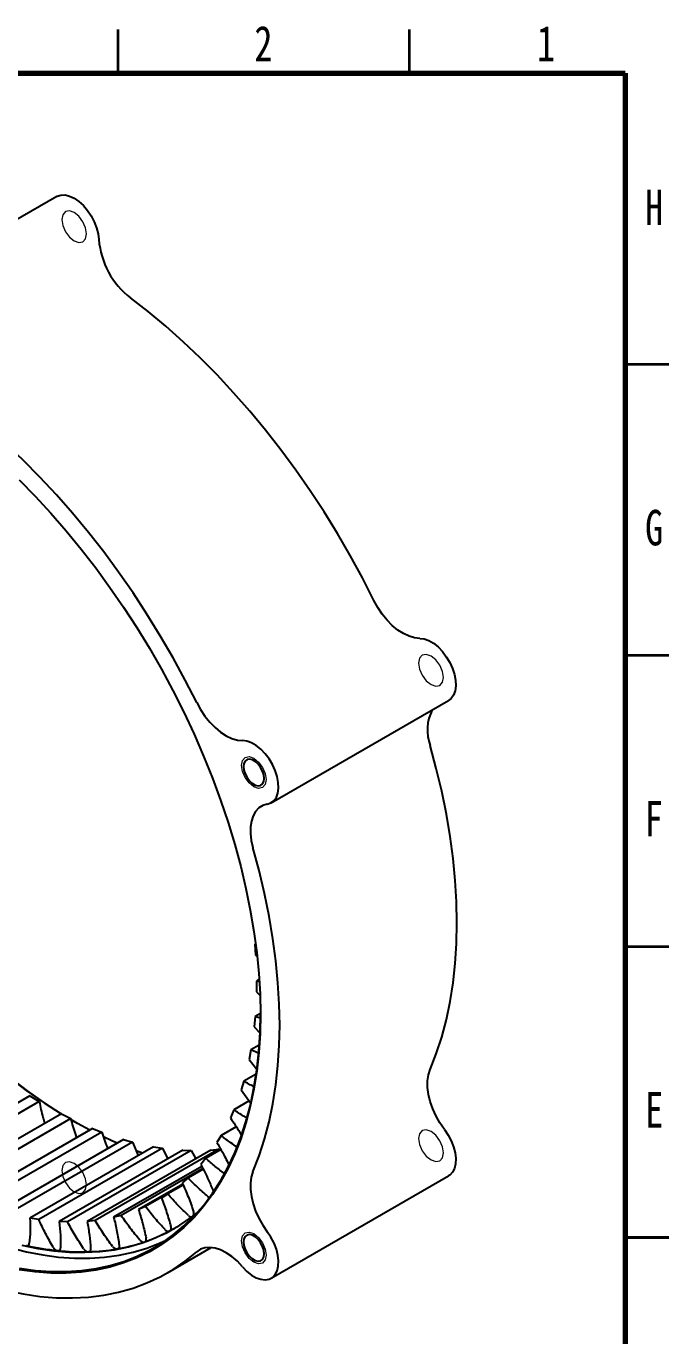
# Model space of a CAD drawing. Header units: millimetres. Extents: x 0 to 591, y 0 to 418.
# Drawn here: x 481.2 to 591.5, y 193.1 to 418 of the extents above; entities that cross this region are included whole.
import ezdxf

# ---------------------------------------------------------------- set-up
doc = ezdxf.new("R2010")
doc.units = ezdxf.units.MM
doc.styles.add('SLDTEXTSTYLE0', font='TXT', dxfattribs={"width": 0.75})

msp = doc.modelspace()

# ---------------------------------------------------------------- linework, layer by layer
at = {"color": 7, "linetype": 'Continuous', "lineweight": 35}
for p, q in [((497, 410), (497, 417.5)), ((547, 410), (547, 417.5)), ((584, 360), (591.5, 360)), ((584, 310), (591.5, 310)), ((584, 260), (591.5, 260)), ((591.5, 210), (584, 210)), ((584, 210), (591.5, 210))]:
    msp.add_line(p, q, dxfattribs=at)
at = {"color": 7, "linetype": 'Continuous', "lineweight": 70}
for p, q in [((10, 410), (584, 410)), ((584, 410), (584, 10))]:
    msp.add_line(p, q, dxfattribs=at)
at = {"color": 7, "linetype": 'Continuous', "lineweight": 25}
for p, q in [((486.46, 388.801), (456.054, 371.248)), ((523.291, 284.677), (553.696, 302.23)), ((520.603, 260.493), (520.466, 260.414)), ((520.466, 260.414), (520.603, 258.49)), ((520.603, 258.49), (520.799, 258.32)), ((521.218, 254.312), (520.748, 254.041)), ((520.748, 254.041), (520.734, 252.196)), ((520.734, 252.196), (521.307, 251.633)), ((521.227, 253.941), (520.748, 254.041)), ((520.525, 247.956), (520.361, 246.207)), ((521.421, 248.473), (520.525, 247.956)), ((521.391, 247.674), (520.525, 247.956)), ((520.361, 246.207), (521.307, 245.157)), ((521.229, 243.038), (519.798, 242.212)), ((519.798, 242.212), (519.486, 240.576)), ((521.063, 241.66), (519.798, 242.212)), ((519.486, 240.576), (520.76, 238.987)), ((518.576, 236.861), (518.117, 235.351)), ((520.703, 238.089), (518.576, 236.861)), ((481.871, 234.343), (460.657, 222.097)), ((481.871, 234.343), (483.474, 233.358)), ((518.117, 235.351), (519.709, 233.121)), ((483.474, 233.358), (462.261, 221.112)), ((516.867, 231.95), (516.267, 230.578)), ((519.472, 233.453), (516.867, 231.95)), ((487.257, 231.24), (466.043, 218.993)), ((488.858, 230.43), (467.645, 218.183)), ((487.257, 231.24), (488.858, 230.43)), ((488.904, 230.255), (489.449, 229.938)), ((492.618, 228.733), (471.405, 216.486)), ((494.203, 228.105), (472.99, 215.858)), ((492.618, 228.733), (494.203, 228.105)), ((514.688, 227.52), (513.951, 226.3)), ((517.264, 229.007), (514.688, 227.52)), ((497.909, 226.844), (476.695, 214.598)), ((499.463, 226.403), (478.25, 214.157)), ((503.081, 225.59), (481.868, 213.344)), ((504.592, 225.341), (483.379, 213.095)), ((508.091, 224.982), (486.878, 212.736)), ((509.545, 224.927), (488.331, 212.681)), ((512.893, 225.026), (491.68, 212.78)), ((514.277, 225.165), (493.064, 212.919)), ((497.909, 226.844), (499.463, 226.403)), ((499.463, 226.403), (500.457, 224.075)), ((503.081, 225.59), (504.592, 225.341)), ((504.592, 225.341), (505.506, 223.49)), ((508.091, 224.982), (509.545, 224.927)), ((509.545, 224.927), (510.324, 223.542)), ((514.626, 225.095), (512.057, 223.612)), ((512.893, 225.026), (514.277, 225.165)), ((514.277, 225.165), (514.403, 224.966)), ((501.17, 224.487), (500.104, 224.875)), ((512.057, 223.612), (511.19, 222.554)), ((511.36, 222.207), (496.233, 213.474)), ((511.521, 221.88), (497.534, 213.806)), ((511.584, 221.753), (508.998, 220.26)), ((523.291, 203.023), (553.696, 220.576)), ((508.084, 219.194), (500.496, 214.813)), ((508.144, 219.053), (501.704, 215.335)), ((508.162, 219.009), (505.536, 217.493)), ((508.998, 220.26), (508.008, 219.373)), ((505.536, 217.493), (504.433, 216.785)), ((512.667, 216.862), (512.638, 216.885)), ((497.534, 213.806), (496.233, 213.474)), ((501.704, 215.335), (500.496, 214.813)), ((483.379, 213.095), (481.868, 213.344)), ((488.331, 212.681), (486.878, 212.736)), ((493.064, 212.919), (491.68, 212.78)), ((505.487, 203.964), (512.995, 208.298))]:
    msp.add_line(p, q, dxfattribs=at)
at = {"color": 7, "linetype": 'Continuous', "lineweight": 25, "flags": 128}
for points in [[(486.46, 388.801), (486.537, 388.844), (487.17, 389.051), (487.886, 389.063), (488.658, 388.878), (489.459, 388.504), (490.26, 387.954), (491.033, 387.247), (491.748, 386.409), (492.382, 385.47), (492.91, 384.464), (493.314, 383.427), (493.579, 382.397), (493.696, 381.41)], [(540.887, 319.426), (538.911, 323.305), (536.826, 327.136), (534.636, 330.912), (532.347, 334.624), (529.963, 338.264), (527.489, 341.824), (524.932, 345.295), (522.296, 348.671), (519.587, 351.944), (516.812, 355.106), (513.977, 358.151), (511.087, 361.071), (508.15, 363.861), (505.171, 366.515), (502.158, 369.025), (499.116, 371.388)], [(510.481, 301.873), (508.505, 305.752), (506.42, 309.583), (504.231, 313.359), (501.941, 317.071), (499.557, 320.711), (497.084, 324.271), (494.526, 327.742), (491.89, 331.118), (489.182, 334.391), (486.406, 337.553), (483.571, 340.598), (480.681, 343.518), (477.744, 346.309), (474.765, 348.962), (471.752, 351.473), (468.711, 353.835)], [(479.999, 340.142), (482.75, 337.336), (485.448, 334.412), (488.087, 331.377), (490.661, 328.236), (493.165, 324.998), (495.593, 321.669), (497.939, 318.257), (500.198, 314.769), (502.366, 311.214), (504.436, 307.599), (506.406, 303.932), (508.27, 300.221), (510.024, 296.475), (511.664, 292.702), (513.187, 288.911), (514.589, 285.11), (515.868, 281.307), (517.019, 277.51), (518.041, 273.73), (518.932, 269.973), (519.689, 266.248), (520.31, 262.564), (520.795, 258.928), (521.142, 255.35), (521.351, 251.836), (521.421, 248.394)], [(548.766, 312.903), (547.872, 312.988), (546.931, 313.261), (545.966, 313.716), (544.999, 314.343), (544.052, 315.127), (543.146, 316.05), (542.305, 317.09), (541.546, 318.225), (540.887, 319.426)], [(548.766, 312.903), (549.514, 312.814), (550.305, 312.531), (551.109, 312.064), (551.899, 311.43), (552.646, 310.653), (553.322, 309.759), (553.904, 308.781), (554.371, 307.755), (554.705, 306.717), (554.895, 305.704), (554.935, 304.753), (554.821, 303.899), (554.56, 303.171), (554.159, 302.596), (553.696, 302.23)], [(510.481, 301.873), (511.14, 300.672), (511.899, 299.538), (512.741, 298.497), (513.646, 297.574), (514.593, 296.79), (515.561, 296.163), (516.526, 295.708), (517.466, 295.435), (518.36, 295.351)], [(522.598, 284.43), (523.228, 284.643), (523.754, 285.044), (524.154, 285.618), (524.416, 286.346), (524.529, 287.2), (524.49, 288.151), (524.3, 289.164), (523.965, 290.202), (523.499, 291.229), (522.917, 292.206), (522.24, 293.1), (521.494, 293.878), (520.704, 294.511), (519.899, 294.978), (519.108, 295.261), (518.36, 295.351)], [(550.544, 238.839), (551.609, 241.569), (552.538, 244.432), (553.327, 247.422), (553.975, 250.533), (554.48, 253.757), (554.842, 257.088), (555.059, 260.518), (555.132, 264.039), (555.059, 267.644), (554.842, 271.325), (554.48, 275.073), (553.975, 278.881), (553.327, 282.74), (552.538, 286.641), (551.609, 290.576), (550.544, 294.536)], [(522.059, 288.853), (521.987, 289.47), (521.778, 290.119), (521.449, 290.748), (521.025, 291.307), (520.543, 291.749), (520.039, 292.039), (519.557, 292.154), (519.133, 292.085), (518.804, 291.836), (518.595, 291.428), (518.523, 290.894), (518.595, 290.278), (518.804, 289.628), (519.133, 288.999), (519.557, 288.441), (520.039, 287.998), (520.543, 287.708), (521.025, 287.593), (521.449, 287.663), (521.778, 287.911), (521.987, 288.319), (522.059, 288.853)], [(522.598, 284.43), (521.827, 284.197), (521.154, 283.78), (520.595, 283.188), (520.162, 282.436), (519.867, 281.541), (519.714, 280.523), (519.709, 279.407), (519.852, 278.218), (520.138, 276.983)], [(520.138, 221.286), (521.204, 224.016), (522.132, 226.879), (522.921, 229.87), (523.569, 232.98), (524.074, 236.204), (524.436, 239.535), (524.654, 242.965), (524.726, 246.486), (524.654, 250.091), (524.436, 253.772), (524.074, 257.52), (523.569, 261.328), (522.921, 265.187), (522.132, 269.088), (521.204, 273.023), (520.138, 276.983)], [(521.421, 248.394), (521.351, 245.034), (521.142, 241.761), (520.795, 238.583), (520.31, 235.507), (519.689, 232.54), (518.932, 229.69), (518.041, 226.961), (517.019, 224.36), (515.868, 221.893), (514.589, 219.566), (513.187, 217.384), (511.664, 215.351), (510.024, 213.472), (508.27, 211.751), (506.406, 210.193), (504.436, 208.8), (502.366, 207.575), (500.198, 206.523), (497.939, 205.644), (495.593, 204.94), (493.165, 204.414), (490.661, 204.067), (488.087, 203.898), (485.448, 203.91), (482.75, 204.1), (479.999, 204.471)], [(480.093, 204.733), (482.838, 204.364), (485.53, 204.174), (488.163, 204.162), (490.731, 204.33), (493.229, 204.677), (495.651, 205.202), (497.992, 205.904), (500.246, 206.781), (502.409, 207.831), (504.475, 209.053), (506.44, 210.443), (508.3, 211.998), (510.05, 213.714), (511.686, 215.589), (513.206, 217.617), (514.605, 219.795), (515.88, 222.117), (517.029, 224.578), (518.049, 227.173), (518.937, 229.895), (519.693, 232.74), (520.313, 235.699), (520.797, 238.768), (521.143, 241.939), (521.351, 245.204), (521.421, 248.558), (521.421, 248.558)], [(553.003, 228.553), (552.232, 229.676), (551.559, 230.87), (551, 232.107), (550.568, 233.358), (550.272, 234.595), (550.12, 235.788), (550.115, 236.91), (550.257, 237.935), (550.544, 238.839)], [(487.288, 231.223), (487.114, 231.331), (484.179, 233.225), (481.257, 235.273), (478.352, 237.469)], [(478.468, 237.404), (481.38, 235.203), (484.309, 233.151), (487.25, 231.253), (487.337, 231.199)], [(492.142, 228.457), (490.053, 229.594), (488.892, 230.261)], [(496.812, 226.211), (495.92, 226.608), (494.488, 227.277)], [(553.003, 228.553), (553.634, 227.612), (554.159, 226.604), (554.56, 225.567), (554.821, 224.538), (554.935, 223.552), (554.895, 222.647), (554.705, 221.854), (554.371, 221.202), (553.904, 220.714), (553.696, 220.576)], [(520.138, 221.286), (519.852, 220.382), (519.709, 219.357), (519.714, 218.235), (519.867, 217.042), (520.162, 215.806), (520.595, 214.554), (521.154, 213.317), (521.827, 212.123), (522.598, 211)], [(480.462, 208.711), (483.247, 208.131), (485.986, 207.73), (488.674, 207.507), (491.304, 207.464), (493.87, 207.601), (496.366, 207.917), (498.788, 208.412), (501.128, 209.084), (503.383, 209.932), (505.546, 210.954), (507.614, 212.148), (509.581, 213.511), (510.614, 214.328)], [(505.892, 211.144), (506.396, 211.419), (506.66, 211.569)], [(478.43, 208.29), (481.262, 207.567), (484.053, 207.019), (486.798, 206.65), (489.49, 206.46), (492.123, 206.448), (494.691, 206.616), (497.189, 206.963), (499.611, 207.488), (501.952, 208.19), (504.206, 209.067), (505.127, 209.488)], [(518.36, 204.971), (519.108, 204.197), (519.899, 203.567), (520.704, 203.105), (521.494, 202.827), (522.24, 202.743), (522.917, 202.855), (523.499, 203.161), (523.965, 203.649), (524.3, 204.301), (524.49, 205.094), (524.529, 205.999), (524.416, 206.985), (524.154, 208.015), (523.754, 209.052), (523.228, 210.059), (522.598, 211)], [(522.059, 207.199), (521.987, 207.815), (521.778, 208.465), (521.449, 209.094), (521.025, 209.652), (520.543, 210.095), (520.039, 210.385), (519.557, 210.5), (519.133, 210.431), (518.804, 210.182), (518.595, 209.774), (518.523, 209.24), (518.595, 208.624), (518.804, 207.974), (519.133, 207.345), (519.557, 206.787), (520.039, 206.344), (520.543, 206.054), (521.025, 205.939), (521.449, 206.008), (521.778, 206.257), (521.987, 206.665), (522.059, 207.199)], [(468.711, 203.811), (471.752, 202.662), (474.765, 201.694), (477.744, 200.908), (480.681, 200.307), (483.571, 199.891), (486.406, 199.662), (489.182, 199.621), (491.89, 199.766), (494.526, 200.098), (497.084, 200.617), (499.557, 201.321), (501.941, 202.208), (504.231, 203.277), (506.42, 204.524), (508.505, 205.949), (510.481, 207.546)], [(492.285, 208.094), (492.285, 207.982), (492.271, 207.879), (492.243, 207.787), (492.202, 207.709), (492.149, 207.646), (492.085, 207.599), (492.011, 207.57), (491.928, 207.558)], [(497.187, 208.671), (497.196, 208.554), (497.191, 208.445), (497.172, 208.346), (497.14, 208.259), (497.094, 208.186), (497.037, 208.129), (496.969, 208.088), (496.892, 208.064)], [(518.36, 204.971), (517.466, 205.919), (516.526, 206.732), (515.561, 207.392), (514.593, 207.882), (513.646, 208.191), (512.741, 208.313), (511.899, 208.244), (511.14, 207.987), (510.481, 207.546)]]:
    msp.add_lwpolyline(points, dxfattribs=at)
at = {"color": 7, "linetype": 'Continuous', "lineweight": 18, "flags": 128}
for points in [[(487.338, 384.83), (487.499, 383.799), (487.959, 382.739), (488.648, 381.81), (489.459, 381.155), (490.271, 380.873), (490.959, 381.007), (491.419, 381.536), (491.581, 382.38), (491.419, 383.411), (490.959, 384.471), (490.271, 385.399), (489.459, 386.055), (488.648, 386.337), (487.959, 386.203), (487.499, 385.674), (487.338, 384.83)], [(548.575, 308.651), (548.737, 307.62), (549.197, 306.56), (549.885, 305.632), (550.697, 304.977), (551.508, 304.695), (552.197, 304.828), (552.656, 305.358), (552.818, 306.202), (552.656, 307.232), (552.197, 308.293), (551.508, 309.221), (550.697, 309.876), (549.885, 310.158), (549.197, 310.024), (548.737, 309.495), (548.575, 308.651)], [(522.412, 288.649), (522.251, 287.805), (521.791, 287.276), (521.103, 287.142), (520.291, 287.424), (519.479, 288.079), (518.791, 289.007), (518.331, 290.068), (518.17, 291.098), (518.331, 291.942), (518.791, 292.472), (519.479, 292.605), (520.291, 292.323), (521.103, 291.668), (521.791, 290.74), (522.251, 289.68), (522.412, 288.649)], [(548.575, 226.997), (548.737, 225.966), (549.197, 224.906), (549.885, 223.978), (550.697, 223.323), (551.508, 223.04), (552.197, 223.174), (552.656, 223.703), (552.818, 224.548), (552.656, 225.578), (552.197, 226.638), (551.508, 227.567), (550.697, 228.222), (549.885, 228.504), (549.197, 228.37), (548.737, 227.841), (548.575, 226.997)], [(487.338, 221.521), (487.499, 220.491), (487.959, 219.431), (488.648, 218.502), (489.459, 217.847), (490.271, 217.565), (490.959, 217.699), (491.419, 218.228), (491.581, 219.072), (491.419, 220.103), (490.959, 221.163), (490.271, 222.091), (489.459, 222.746), (488.648, 223.029), (487.959, 222.895), (487.499, 222.366), (487.338, 221.521)], [(522.412, 206.995), (522.251, 206.151), (521.791, 205.621), (521.103, 205.488), (520.291, 205.77), (519.479, 206.425), (518.791, 207.353), (518.331, 208.413), (518.17, 209.444), (518.331, 210.288), (518.791, 210.818), (519.479, 210.951), (520.291, 210.669), (521.103, 210.014), (521.791, 209.086), (522.251, 208.026), (522.412, 206.995)]]:
    msp.add_lwpolyline(points, dxfattribs=at)
at = {"color": 7, "linetype": 'Continuous', "lineweight": 25}
for centre, radius, start, end in [((507.786, 382.553), 14.136, 184.64004, 232.16968), ((557.52, 297.163), 7.454, 152.30764, 200.63317), ((509.571, 214.252), 0.685, 221.43082, 277.6243), ((509.217, 214.143), 0.802, 333.19607, 24.49644), ((505.491, 211.618), 0.621, 310.17795, 24.50049), ((491.477, 238.841), 31.25, 279.9779, 288.62467), ((501.364, 209.979), 0.757, 212.42961, 277.08874), ((492.062, 237.073), 29.387, 288.85718, 297.86571), ((501.287, 209.733), 0.543, 300.16864, 21.9407), ((505.618, 211.728), 0.659, 214.52185, 285.78316), ((481.383, 209.002), 0.38, 256.1159, 1.81534), ((491.448, 253.762), 46.257, 257.31724, 263.97371), ((486.85, 208.824), 1.094, 206.39046, 256.34005), ((486.735, 208.147), 0.399, 266.92873, 8.91752), ((490.766, 247.215), 39.674, 264.13669, 271.51077), ((491.941, 208.524), 0.978, 208.44667, 262.44622), ((490.901, 242.213), 34.67, 271.69795, 279.76586), ((496.792, 208.909), 0.864, 210.43971, 269.33091)]:
    msp.add_arc(centre, radius, start, end, dxfattribs=at)
for points, knots in [([(520.308, 235.922), (520.289, 235.93), (519.716, 236.178), (519.136, 236.526), (518.576, 236.861)], [0, 0, 0, 0, 0.0335054, 1, 1, 1, 1]), ([(483.474, 233.358), (483.66, 232.457), (483.916, 231.212), (484.303, 229.946), (484.41, 229.596)], [0, 0, 0, 0, 0.7238738, 1, 1, 1, 1]), ([(519.097, 230.552), (518.911, 230.651), (518.167, 231.045), (517.424, 231.562), (516.867, 231.95)], [0, 0, 0, 0, 0.2500187, 1, 1, 1, 1]), ([(488.858, 230.43), (489.104, 229.515), (489.398, 228.422), (489.8, 227.324), (489.866, 227.144)], [0, 0, 0, 0, 0.8358618, 1, 1, 1, 1]), ([(516.267, 230.578), (516.824, 229.744), (517.473, 228.772), (518.041, 227.749), (518.122, 227.604)], [0, 0, 0, 0, 0.85875506, 1, 1, 1, 1]), ([(494.203, 228.105), (494.506, 227.184), (494.816, 226.244), (495.214, 225.313), (495.223, 225.293)], [0, 0, 0, 0, 0.97871431, 1, 1, 1, 1]), ([(517.424, 225.551), (517.062, 225.779), (516.142, 226.358), (515.237, 227.081), (514.688, 227.52)], [0, 0, 0, 0, 0.3928258, 1, 1, 1, 1]), ([(513.951, 226.3), (514.46, 225.431), (515.187, 224.19), (515.807, 222.903), (515.992, 222.517)], [0, 0, 0, 0, 0.7001707, 1, 1, 1, 1]), ([(515.267, 220.98), (514.735, 221.37), (513.649, 222.167), (512.595, 223.124), (512.057, 223.612)], [0, 0, 0, 0, 0.4898091, 1, 1, 1, 1]), ([(511.19, 222.554), (511.647, 221.66), (512.425, 220.139), (513.065, 218.582), (513.329, 217.94)], [0, 0, 0, 0, 0.5875236, 1, 1, 1, 1]), ([(508.008, 219.373), (508.387, 218.567), (508.733, 217.751), (509.376, 216.115), (509.672, 215.295), (509.947, 214.475)], [0, 0, 0, 0, 0.5, 0.5, 1, 1, 1, 1]), ([(512.638, 216.885), (512.016, 217.394), (511.4, 217.927), (510.183, 219.049), (509.582, 219.637), (508.998, 220.26)], [0, 0, 0, 0, 0.5, 0.5, 1, 1, 1, 1]), ([(504.433, 216.785), (504.763, 215.969), (505.058, 215.148), (505.595, 213.509), (505.837, 212.691), (506.057, 211.876)], [0, 0, 0, 0, 0.5, 0.5, 1, 1, 1, 1]), ([(509.058, 213.799), (508.451, 214.365), (507.851, 214.955), (506.674, 216.183), (506.096, 216.822), (505.536, 217.493)], [0, 0, 0, 0, 0.5, 0.5, 1, 1, 1, 1]), ([(500.725, 209.573), (500.164, 210.24), (499.615, 210.926), (498.546, 212.335), (498.028, 213.059), (497.534, 213.806)], [0, 0, 0, 0, 0.5, 0.5, 1, 1, 1, 1]), ([(500.496, 214.813), (500.774, 213.994), (501.015, 213.175), (501.442, 211.547), (501.628, 210.738), (501.791, 209.936)], [0, 0, 0, 0, 0.5, 0.5, 1, 1, 1, 1]), ([(505.075, 211.354), (504.489, 211.974), (503.911, 212.614), (502.784, 213.939), (502.233, 214.624), (501.704, 215.335)], [0, 0, 0, 0, 0.5, 0.5, 1, 1, 1, 1]), ([(481.868, 213.344), (481.918, 212.584), (481.926, 211.845), (481.886, 210.403), (481.836, 209.7), (481.763, 209.014)], [0, 0, 0, 0, 0.5, 0.5, 1, 1, 1, 1]), ([(485.87, 208.338), (485.414, 209.111), (484.974, 209.894), (484.138, 211.481), (483.742, 212.284), (483.379, 213.095)], [0, 0, 0, 0, 0.5, 0.5, 1, 1, 1, 1]), ([(486.878, 212.736), (486.986, 211.951), (487.054, 211.182), (487.133, 209.673), (487.143, 208.933), (487.129, 208.208)], [0, 0, 0, 0, 0.5, 0.5, 1, 1, 1, 1]), ([(491.08, 208.058), (490.585, 208.803), (490.104, 209.56), (489.183, 211.101), (488.741, 211.884), (488.331, 212.681)], [0, 0, 0, 0, 0.5, 0.5, 1, 1, 1, 1]), ([(491.68, 212.78), (491.847, 211.976), (491.973, 211.183), (492.17, 209.621), (492.24, 208.851), (492.285, 208.094)], [0, 0, 0, 0, 0.5, 0.5, 1, 1, 1, 1]), ([(496.047, 208.471), (495.516, 209.18), (494.999, 209.905), (493.999, 211.387), (493.517, 212.144), (493.064, 212.919)], [0, 0, 0, 0, 0.5, 0.5, 1, 1, 1, 1]), ([(496.233, 213.474), (496.456, 212.659), (496.641, 211.849), (496.954, 210.248), (497.082, 209.455), (497.187, 208.671)], [0, 0, 0, 0, 0.5, 0.5, 1, 1, 1, 1])]:
    msp.add_open_spline(points, degree=3, knots=knots, dxfattribs=at)

# ---------------------------------------------------------------- texts
at = {"color": 7, "linetype": 'Continuous', "lineweight": 0, "char_height": 6.096, "attachment_point": 2, "style": 'SLDTEXTSTYLE0'}
for s, insert in [('2', (521.939, 418.114)), ('1', (570.439, 418.114)), ('H', (588.985, 389.976)), ('G', (588.981, 334.976)), ('F', (588.937, 284.976)), ('E', (589.011, 234.976))]:
    msp.add_mtext(s, dxfattribs=dict(at, insert=insert))

doc.saveas('drawing.dxf')
